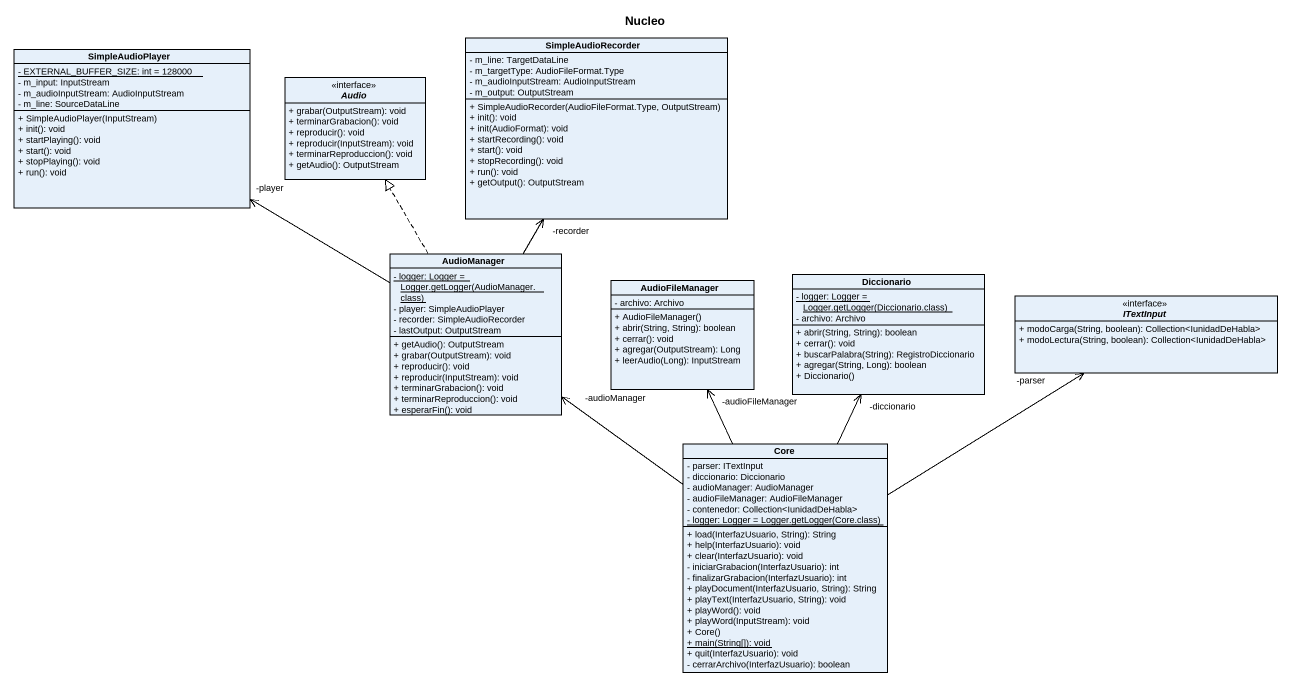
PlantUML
@startuml
title Nucleo
hide circle
hide empty members
skinparam classAttributeIconSize 0
class SimpleAudioPlayer {
  {static} - EXTERNAL_BUFFER_SIZE: int = 128000
  - m_input: InputStream
  - m_audioInputStream: AudioInputStream
  - m_line: SourceDataLine
  + SimpleAudioPlayer(InputStream)
  + init(): void
  + startPlaying(): void
  + start(): void
  + stopPlaying(): void
  + run(): void
}
class SimpleAudioRecorder {
  - m_line: TargetDataLine
  - m_targetType: AudioFileFormat.Type
  - m_audioInputStream: AudioInputStream
  - m_output: OutputStream
  + SimpleAudioRecorder(AudioFileFormat.Type, OutputStream)
  + init(): void
  + init(AudioFormat): void
  + startRecording(): void
  + start(): void
  + stopRecording(): void
  + run(): void
  + getOutput(): OutputStream
}
interface Audio <<interface>> {
  + grabar(OutputStream): void
  + terminarGrabacion(): void
  + reproducir(): void
  + reproducir(InputStream): void
  + terminarReproduccion(): void
  + getAudio(): OutputStream
}
class AudioManager {
  {static} {field} - logger: Logger = Logger.getLogger(AudioManager.class)
  - player: SimpleAudioPlayer
  - recorder: SimpleAudioRecorder
  - lastOutput: OutputStream
  + getAudio(): OutputStream
  + grabar(OutputStream): void
  + reproducir(): void
  + reproducir(InputStream): void
  + terminarGrabacion(): void
  + terminarReproduccion(): void
  + esperarFin(): void
}
class AudioFileManager {
  - archivo: Archivo
  + AudioFileManager()
  + abrir(String, String): boolean
  + cerrar(): void
  + agregar(OutputStream): Long
  + leerAudio(Long): InputStream
}
class Diccionario {
  {static} {field} - logger: Logger = Logger.getLogger(Diccionario.class)
  - archivo: Archivo
  + abrir(String, String): boolean
  + cerrar(): void
  + buscarPalabra(String): RegistroDiccionario
  + agregar(String, Long): boolean
  + Diccionario()
}
interface ITextInput <<interface>> {
  + modoCarga(String, boolean): Collection<IunidadDeHabla>
  + modoLectura(String, boolean): Collection<IunidadDeHabla>
}
class Core {
  - parser: ITextInput
  - diccionario: Diccionario
  - audioManager: AudioManager
  - audioFileManager: AudioFileManager
  - contenedor: Collection<IunidadDeHabla>
  {static} {field} - logger: Logger = Logger.getLogger(Core.class)
  + load(InterfazUsuario, String): String
  + help(InterfazUsuario): void
  + clear(InterfazUsuario): void
  - iniciarGrabacion(InterfazUsuario): int
  - finalizarGrabacion(InterfazUsuario): int
  + playDocument(InterfazUsuario, String): String
  + playText(InterfazUsuario, String): void
  + playWord(): void
  + playWord(InputStream): void
  + Core()
  {static} + main(String[]): void
  + quit(InterfazUsuario): void
  - cerrarArchivo(InterfazUsuario): boolean
}
AudioManager -left-> "-player" SimpleAudioPlayer
AudioManager -up-> "-recorder" SimpleAudioRecorder
AudioManager .up.|> Audio
Core -up-> "-audioManager" AudioManager
Core -up-> "-audioFileManager" AudioFileManager
Core -up-> "-diccionario" Diccionario
Core -up-> "-parser" ITextInput
@enduml
